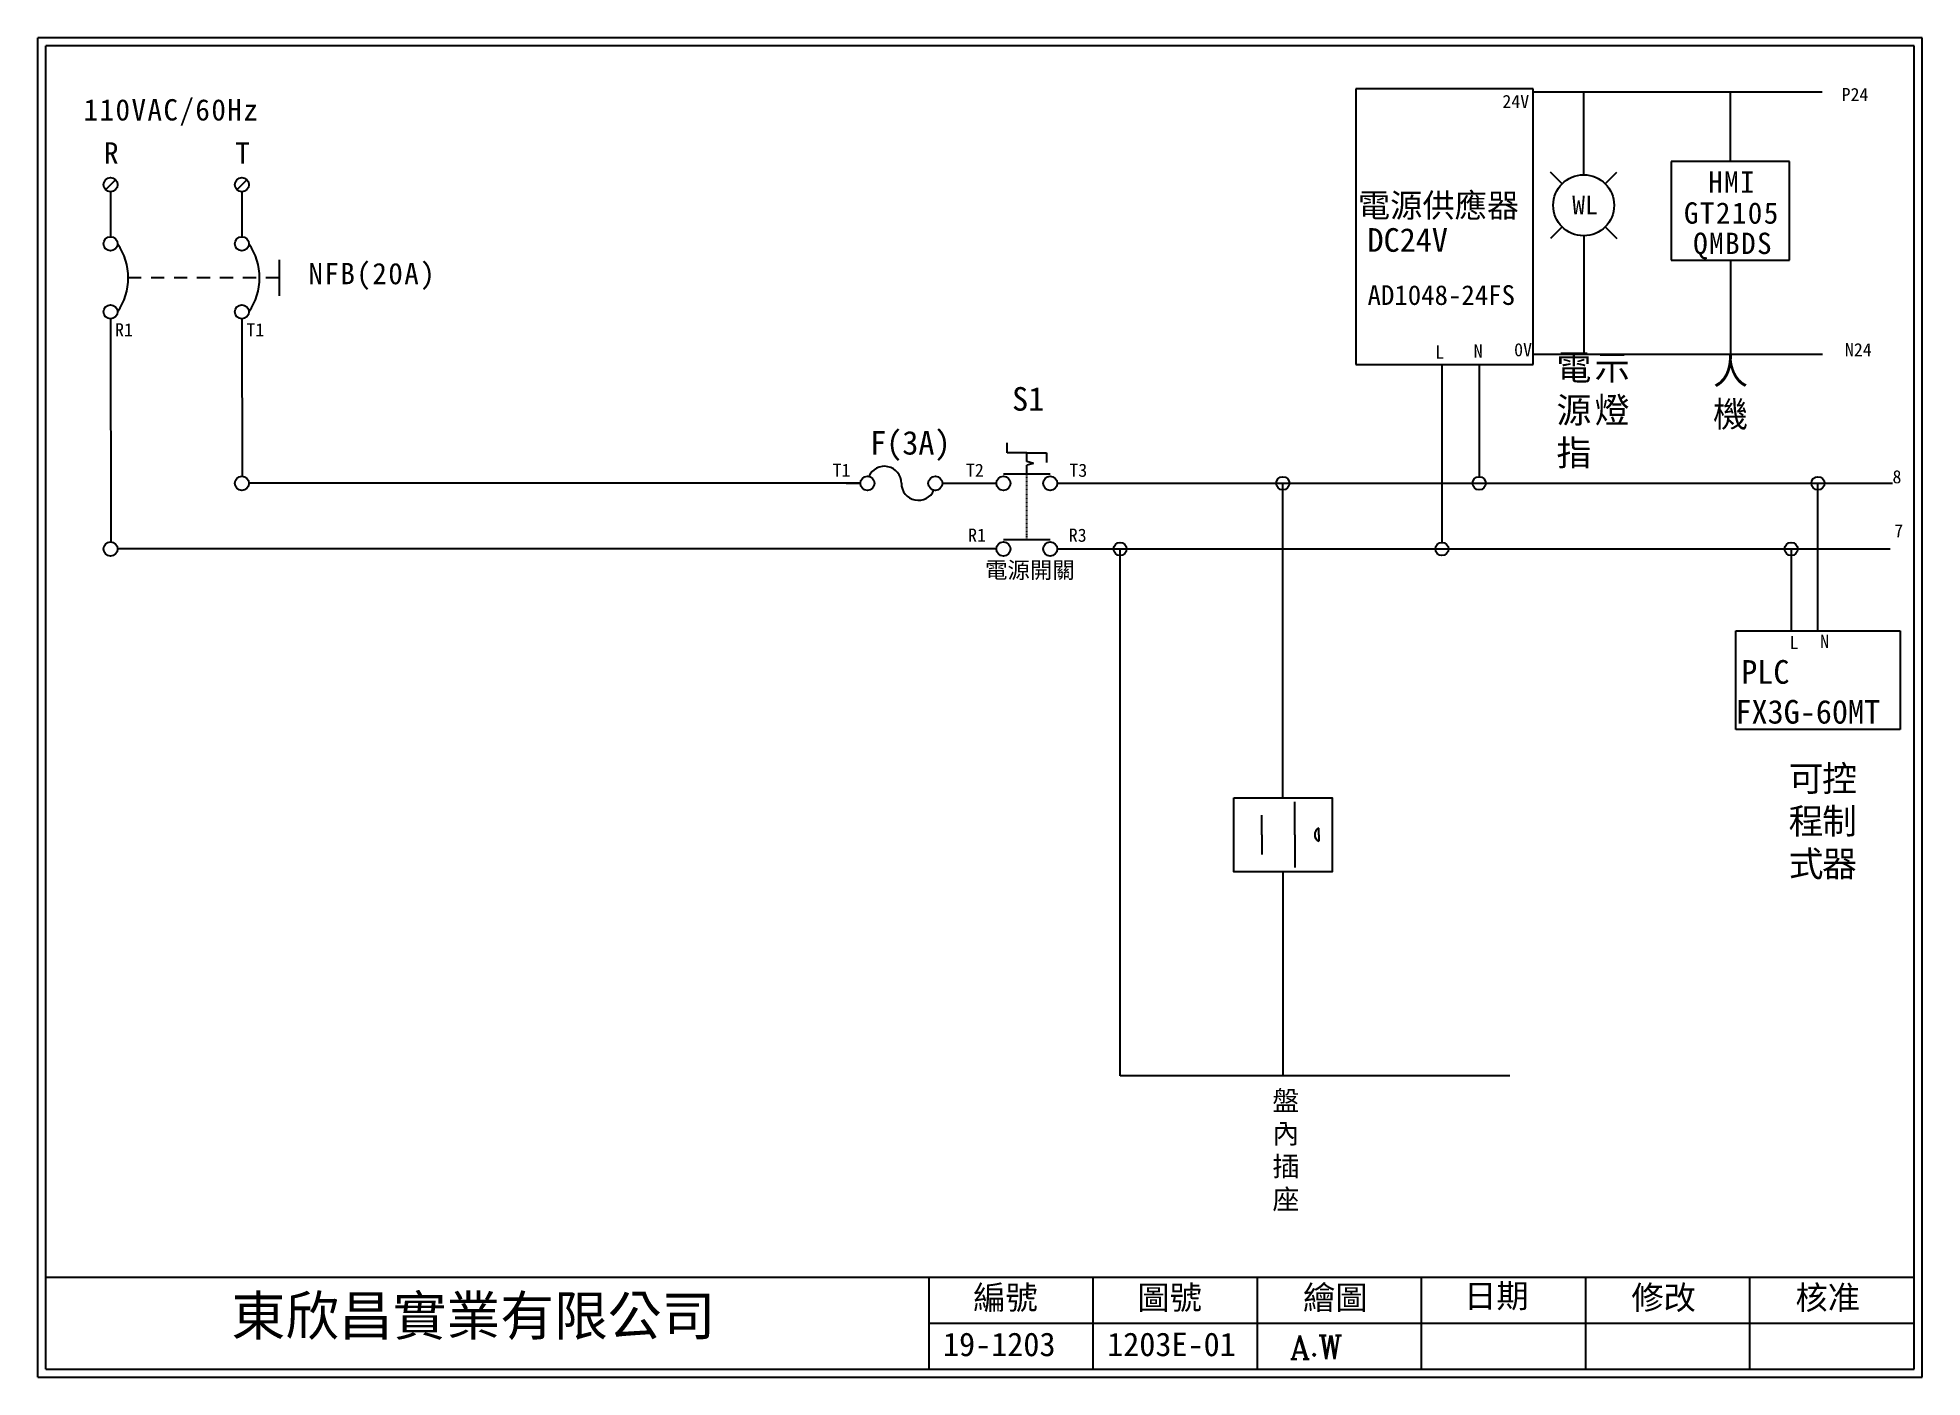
# Model space of a CAD drawing. Extents: x 10 to 297, y 3 to 207.
import ezdxf
from ezdxf.enums import TextEntityAlignment as Align

# ---------------------------------------------------------------- set-up
doc = ezdxf.new("R2010")
doc.units = 0
doc.linetypes.add('DASHED', pattern=[0.2, 0.1, -0.1])
doc.linetypes.add('HIDDEN9', pattern=[3.5, 2, -1.5])
doc.layers.get('0').update_dxf_attribs({"linetype": 'CONTINUOUS'})
for name, color, linetype in [('7', 7, 'CONTINUOUS'), ('圖框層', 7, 'CONTINUOUS'), ('標尺寸層', 3, 'CONTINUOUS')]:
    doc.layers.add(name, color=color, linetype=linetype)
doc.styles.add('CNS', font='romanc.shx', dxfattribs={"bigfont": 'chineset.shx'})
doc.styles.add('STSL', font='kaiu.ttf')
doc.styles.add('標楷體', font='kaiu.ttf')

# ---------------------------------------------------------------- blocks, each defined once
blk = doc.blocks.new('FUSE')
at = {"color": 7}
for p, q in [((0, 0), (2.14, 0)), ((14.64, 0), (16.78, 0))]:
    blk.add_line(p, q, dxfattribs=at)
for centre in [(3.21, 0), (13.56, 0)]:
    blk.add_circle(centre, 1.07)
for centre, start, end in [((5.8, 0), 0, 156.116), ((10.98, 0), 180, 336.116)]:
    blk.add_arc(centre, 2.59, start, end, dxfattribs=at)

msp = doc.modelspace()

# ---------------------------------------------------------------- linework, layer by layer
for p, q in [((237.74, 199.2), (210.74, 199.2)), ((210.74, 199.2), (210.74, 157.2)), ((237.74, 157.2), (237.74, 199.2)), ((281.74, 198.67), (237.74, 198.67)), ((245.43, 189.99), (245.43, 198.67)), ((245.43, 186.09), (245.43, 189.99)), ((21.85, 185.35), (20.34, 183.83)), ((41.85, 185.35), (40.34, 183.83)), ((242.15, 184.73), (240.38, 186.5)), ((248.71, 184.73), (250.48, 186.5)), ((242.15, 178.17), (240.38, 176.4)), ((248.71, 178.17), (250.48, 176.4)), ((245.43, 176.81), (245.43, 172.86)), ((245.43, 172.86), (245.43, 158.72)), ((21.1, 164.1), (21.12, 130.19)), ((41.1, 164.1), (41.12, 140.19)), ((281.79, 158.72), (237.74, 158.72)), ((210.74, 157.2), (233.74, 157.2)), ((223.85, 157.2), (223.85, 130.12)), ((229.52, 157.2), (229.52, 140.12)), ((233.74, 157.2), (237.74, 157.2)), ((157.63, 143.77), (157.63, 145.27)), ((160.63, 143.77), (157.63, 143.77)), ((160.63, 143.77), (163.63, 143.77)), ((163.63, 143.77), (163.63, 142.27)), ((161.63, 142.16), (160.63, 142.43)), ((161.63, 142.16), (160.63, 141.89)), ((135.29, 139.12), (42.17, 139.12)), ((147.78, 139.12), (155.99, 139.12)), ((149.92, 139.12), (155.99, 139.12)), ((165.27, 139.12), (292.46, 139.12)), ((281.11, 116.64), (281.11, 139.12)), ((155.99, 129.12), (22.17, 129.12)), ((165.27, 129.12), (292.09, 129.12)), ((268.61, 116.64), (293.61, 116.64)), ((268.61, 101.64), (268.61, 116.64)), ((293.61, 116.64), (293.61, 101.64)), ((293.61, 101.64), (268.61, 101.64))]:
    msp.add_line(p, q)
at = {"color": 7, "linetype": 'HIDDEN9'}
msp.add_line((46.76, 170.41), (23.79, 170.41), dxfattribs=at)
for centre, radius in [((21.1, 184.59), 1.07), ((41.1, 184.59), 1.07), ((245.43, 181.45), 4.64), ((21.1, 175.59), 1.07), ((41.1, 175.59), 1.07), ((21.1, 165.23), 1.07), ((41.1, 165.23), 1.07), ((41.1, 139.12), 1.07), ((229.52, 139.12), 1), ((21.1, 129.12), 1.07), ((223.85, 129.12), 1)]:
    msp.add_circle(centre, radius)
at = {"color": 7}
for centre in [(14.74, 170.41), (34.74, 170.41)]:
    msp.add_arc(centre, 9.05, 325.1286, 34.8714, dxfattribs=at)
at = {"layer": '7'}
for p, q in [((160.63, 142.43), (160.63, 143.77)), ((160.63, 140.55), (160.63, 141.89)), ((157.06, 140.55), (164.2, 140.55)), ((157.06, 130.55), (164.2, 130.55))]:
    msp.add_line(p, q, dxfattribs=at)
at = {"layer": '7', "linetype": 'DASHED'}
msp.add_line((160.63, 130.55), (160.63, 140.55), dxfattribs=at)
at = {"layer": '7'}
for centre in [(157.06, 139.12), (164.2, 139.12), (157.06, 129.12), (164.2, 129.12)]:
    msp.add_circle(centre, 1.07, dxfattribs=at)
at = {"layer": '圖框層', "color": 7}
for p, q in [((297, 206.97), (10, 206.97)), ((10, 3), (10, 206.97)), ((297, 3), (297, 206.97)), ((295.75, 205.72), (11.25, 205.72)), ((11.25, 4.25), (11.25, 205.72)), ((295.75, 4.25), (295.75, 205.72)), ((11.25, 18.25), (295.75, 18.25)), ((145.75, 4.25), (145.75, 18.25)), ((170.75, 4.25), (170.75, 18.25)), ((195.75, 4.25), (195.75, 18.25)), ((220.75, 4.25), (220.75, 18.25)), ((245.75, 4.25), (245.75, 18.25)), ((270.75, 4.25), (270.75, 18.25)), ((145.75, 11.25), (295.75, 11.25)), ((10, 3), (297, 3)), ((11.25, 4.25), (295.75, 4.25))]:
    msp.add_line(p, q, dxfattribs=at)
at = {"layer": '標尺寸層', "color": 7}
for p, q in [((267.77, 188.11), (267.77, 198.67)), ((258.77, 188.11), (258.77, 173.11)), ((276.77, 188.11), (258.77, 188.11)), ((276.77, 173.11), (276.77, 188.11)), ((21.1, 183.52), (21.1, 176.66)), ((41.1, 183.52), (41.1, 176.66)), ((46.76, 173.14), (46.76, 167.68)), ((258.77, 173.11), (276.77, 173.11)), ((267.77, 173.11), (267.77, 158.72)), ((21.1, 164.16), (21.1, 164.1)), ((41.1, 164.16), (41.1, 164.1)), ((199.62, 91.24), (199.62, 139.12)), ((174.83, 48.91), (174.83, 129.12)), ((277.03, 129.15), (277.03, 116.64)), ((201.43, 85.61), (201.43, 90.61)), ((196.43, 85.61), (196.43, 88.61)), ((205.11, 85.61), (205.11, 86.61)), ((196.43, 85.61), (196.43, 82.61)), ((201.43, 85.61), (201.43, 80.61)), ((205.11, 85.61), (205.11, 84.61)), ((199.62, 79.97), (199.62, 48.91)), ((234.17, 48.91), (174.83, 48.91))]:
    msp.add_line(p, q, dxfattribs=at)
msp.add_lwpolyline([(192.13, 91.24), (207.11, 91.24), (207.11, 79.97), (192.13, 79.97)], close=True, dxfattribs=at)
for centre in [(199.62, 139.12), (281.11, 139.12), (174.83, 129.12), (277.03, 129.12)]:
    msp.add_circle(centre, 1, dxfattribs=at)
msp.add_arc((205.57, 85.61), 1.1, 114.6378, 245.3622, dxfattribs=at)

# ---------------------------------------------------------------- block references
at = {"color": 7}
msp.add_blockref('FUSE', (133.14, 139.12), dxfattribs=at)

# ---------------------------------------------------------------- texts
msp.add_text('WL', height=2.856, dxfattribs=at).set_placement((245.63, 181.5), align=Align.MIDDLE_CENTER)
at = {"color": 0, "char_height": 3.25, "style": '標楷體'}
for s, insert, width, attachment_point in [('\\pxt2;{\\T1.1;110VAC/60Hz}', (16.99, 197.61), 35.213, 1), ('\\pt6.5;{\\T1.1;R}', (20.1, 191.05), 2, 1), ('\\pt6.5;{\\T1.1;T}', (40.1, 191.05), 2, 1), ('\\pxt2;{\\T1.1;HMI}', (264.39, 186.61), 7.0836, 1), ('\\pxt2;{\\T1.1;GT2105}', (260.7, 181.9), 15.0516, 1), ('\\pxt2;{\\T1.1;QMBDS}', (262.11, 177.28), 12.4737, 1), ('\\pxt2;{\\T1.1;NFB(20A)}', (60.96, 172.68), 24.6072, 2)]:
    msp.add_mtext(s, dxfattribs=dict(at, insert=insert, width=width, attachment_point=attachment_point))
at = {"layer": '圖框層', "color": 4, "style": 'STSL'}
for s, height, p in [('24V', 2, (233.05, 196.26)), ('P24', 2, (284.71, 197.32)), ('電源供應器', 3.6, (211.05, 179.63)), ('DC24V', 3.6, (212.51, 174.37)), ('AD1048-24FS', 3, (212.52, 166.28)), ('R1', 2, (21.78, 161.49)), ('T1', 2, (41.78, 161.49)), ('L', 2, (222.81, 158.11)), ('N', 2, (228.68, 158.26)), ('0V', 2, (234.84, 158.46)), ('N24', 2, (285.22, 158.46)), ('S1', 3.6, (158.39, 150.17)), ('F(3A)', 3.6, (136.77, 143.49)), ('T1', 2, (131.05, 140.11)), ('T2', 2, (151.36, 140.11)), ('T3', 2, (167.11, 140.11)), ('8', 2, (292.46, 139.12)), ('R1', 2, (151.69, 130.22)), ('R3', 2, (167.02, 130.22)), ('7', 2, (292.73, 130.9)), ('L', 2, (276.8, 113.88)), ('N', 2, (281.44, 114.06)), ('PLC', 3.6, (269.42, 108.6)), ('FX3G-60MT', 3.6, (268.54, 102.53)), ('編號', 3.6, (152.47, 13.34)), ('圖號', 3.6, (177.47, 13.34)), ('繪圖', 3.6, (202.69, 13.34)), ('日期', 3.6, (227.22, 13.59)), ('修改', 3.6, (252.69, 13.34)), ('核准', 3.6, (277.69, 13.34)), ('東欣昌實業有限公司', 6, (39.52, 9.38)), ('19-1203', 3.6, (147.86, 6.22)), ('1203E-01', 3.6, (172.86, 6.22))]:
    msp.add_text(s, height=height, dxfattribs=at).set_placement(p)
at = {"layer": '圖框層', "color": 7, "insert": (195.75, 9.35), "char_height": 3.6, "width": 24.535, "attachment_point": 1, "style": 'CNS'}
msp.add_mtext(' {\\C4; A.W}', dxfattribs=at)
at = {"layer": '標尺寸層', "color": 7, "attachment_point": 1, "style": 'CNS'}
for s, insert, char_height, width in [('{\\fDFKai-SB|b0|i0|c136|p65;電\\P源指}', (241.29, 158.72), 3.9, 4.1392), ('{\\fDFKai-SB|b0|i0|c136|p65;示燈}', (247.1, 158.72), 3.9, 4.1392), ('{\\fDFKai-SB|b0|i0|c136|p65;人機}', (265.14, 158.1), 3.9, 4.1392), ('{\\fDFKai-SB|b0|i0|c136|p65;電源開關}', (154.28, 127.16), 2.5, 14.0847), ('{\\fDFKai-SB|b0|i0|c136|p65;可程式}', (276.64, 96.14), 3.9, 5.4243), ('{\\fDFKai-SB|b0|i0|c136|p65;控制器}', (281.73, 96.14), 3.9, 5.4243), ('{\\fDFKai-SB|b0|i0|c136|p65;盤內插座}', (198.03, 46.61), 3, 3.7496)]:
    msp.add_mtext(s, dxfattribs=dict(at, insert=insert, char_height=char_height, width=width))

doc.saveas('drawing.dxf')
